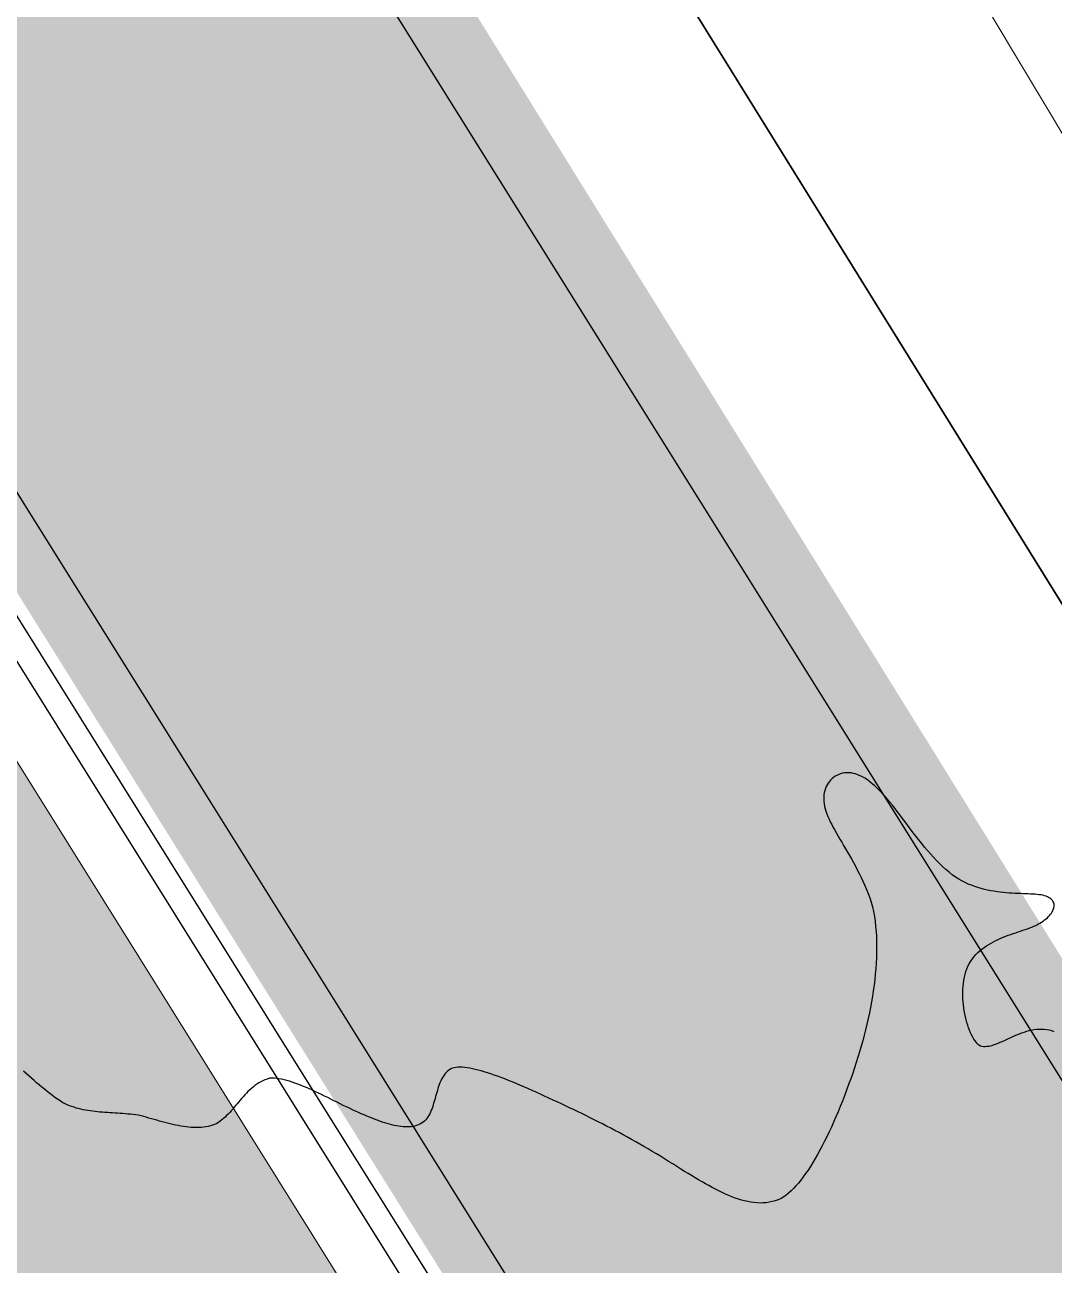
# Model space of a CAD drawing. Header units: metres. Extents: x 507649 to 508899, y 6966965 to 6967377.
# Drawn here: x 507897.789 to 507899.511, y 6967169.298 to 6967171.373 of the extents above; entities that cross this region are included whole.
import ezdxf

# ---------------------------------------------------------------- set-up
doc = ezdxf.new("R2010")
doc.units = ezdxf.units.M
doc.layers.add('_PROP-BDY', color=6, linetype='Continuous', plot=False)
doc.layers.add('C-PRKG', color=252, linetype='Continuous', lineweight=5)
doc.layers.add('D_UG_PIPES', color=252, linetype='EXIST_SWD', lineweight=0)
for name, color, linetype in [('C_TEXT_2.5', 7, 'Continuous'), ('EWS_BATTER TOP', 30, 'EARTHWORKS_Batter Ticks 1'), ('HATCH_LANDSCAPE', 1, 'Continuous'), ('HATCH_PAVEMENT_CARPARK', 254, 'Continuous'), ('KRB_LIP', 6, 'Continuous'), ('mga2020DR_UNLINED', 252, 'Continuous'), ('mga2020VEG_TREE', 252, 'Continuous'), ('PAV_CREST SAG', 2, 'Continuous'), ('TIN BORDER', 5, 'Continuous')]:
    doc.layers.add(name, color=color, linetype=linetype)
doc.styles.get("Standard").update_dxf_attribs({"font": 'ARIALN.TTF'})
doc.linetypes.add('EARTHWORKS_Batter Ticks 1', pattern='A,0.5,[9,ISOCP.shx,S=1,R=0,X=0,Y=0],3,[9,ISOCP.shx,S=0.5,R=0,X=0,Y=0],2.5', length=6)
doc.linetypes.add('EXIST_SWD', pattern='A,5,-2.5,5,-2,["SWD",Standard,S=2.5,R=0,X=0,Y=-1.25],-8,5,-2.5,5,-2.5', length=37.5)

# ---------------------------------------------------------------- blocks, each defined once
blk = doc.blocks.new('XD_HATCH')
at = {"layer": 'HATCH_LANDSCAPE', "ltscale": 0.5}
h = blk.add_hatch(dxfattribs=at)
h.set_pattern_fill('GRASS', color=256, scale=0.05)
h.set_pattern_definition([(212.013854887, (0, 0), (-0.28538859865, -1.2375190291), [0.238125, -1.557926224]), (167.013854887, (0, 0), (-0.28538859868, -1.23751902925), [0.238125, -1.031875]), (257.013854887, (0, 0), (1.23751902925, -0.28538859868), [0.238125, -1.031875])])
edge = h.paths.add_edge_path()
edge.add_line((507834.6194, 6967286.6003), (507833.7745, 6967278.3766))
edge.add_line((507833.7745, 6967278.3766), (507834.4563, 6967266.5732))
edge.add_arc((507833.4405, 6967266.3882), 1.0325, -56.8269, 10.3208, ccw=False)
edge.add_line((507834.0055, 6967265.524), (507833.7027, 6967265.3348))
edge.add_line((507833.7027, 6967265.3348), (507831.8595, 6967265.8814))
edge.add_arc((507790.5773, 6967261.1965), 41.5471, 6.4744, 11.72996)
edge.add_arc((507652.9266, 6967269.5696), 178.3302, 0.023588, 2.717699)
edge.add_arc((507863.8943, 6967277.5885), 32.8409, 156.38178, 179.23816, ccw=False)
edge.add_line((507833.8043, 6967290.7459), (507834.868, 6967290.3037))
edge.add_line((507834.868, 6967290.3037), (507834.6194, 6967286.6003))
edge = h.paths.add_edge_path()
edge.add_line((507840.3758, 6967264.2031), (507839.0111, 6967268.6216))
edge.add_line((507839.0111, 6967268.6216), (507838.9485, 6967268.9634))
edge.add_line((507838.9485, 6967268.9634), (507838.9635, 6967269.4631))
edge.add_line((507838.9635, 6967269.4631), (507838.7986, 6967271.4707))
edge.add_line((507838.7986, 6967271.4707), (507838.5426, 6967271.9806))
edge.add_line((507838.5426, 6967271.9806), (507838.3277, 6967272.489))
edge.add_line((507838.3277, 6967272.489), (507838.1812, 6967272.9949))
edge.add_line((507838.1812, 6967272.9949), (507838.0533, 6967273.5))
edge.add_line((507838.0533, 6967273.5), (507837.435, 6967274.5364))
edge.add_line((507837.435, 6967274.5364), (507837.4424, 6967274.8298))
edge.add_line((507837.4424, 6967274.8298), (507837.523, 6967275.3334))
edge.add_line((507837.523, 6967275.3334), (507837.4511, 6967275.831))
edge.add_line((507837.4511, 6967275.831), (507837.4008, 6967276.3294))
edge.add_line((507837.4008, 6967276.3294), (507837.3858, 6967276.8292))
edge.add_line((507837.3858, 6967276.8292), (507837.3708, 6967277.329))
edge.add_line((507837.3708, 6967277.329), (507837.3559, 6967277.8288))
edge.add_line((507837.3559, 6967277.8288), (507837.2868, 6967278.3259))
edge.add_line((507837.2868, 6967278.3259), (507837.6201, 6967280.3039))
edge.add_line((507837.6201, 6967280.3039), (507837.7291, 6967281.2981))
edge.add_line((507837.7291, 6967281.2981), (507837.7573, 6967281.7976))
edge.add_line((507837.7573, 6967281.7976), (507837.7637, 6967283.3032))
edge.add_line((507837.7637, 6967283.3032), (507837.8004, 6967283.8019))
edge.add_line((507837.8004, 6967283.8019), (507837.9, 6967284.2949))
edge.add_line((507837.9, 6967284.2949), (507838.1892, 6967285.2728))
edge.add_line((507838.1892, 6967285.2728), (507838.2709, 6967285.7675))
edge.add_line((507838.2709, 6967285.7675), (507838.3266, 6967286.2645))
edge.add_line((507838.3266, 6967286.2645), (507837.056, 6967286.299))
edge.add_line((507837.056, 6967286.299), (507837.0835, 6967286.024))
edge.add_line((507837.0835, 6967286.024), (507836.2865, 6967278.3018))
edge.add_line((507836.2865, 6967278.3018), (507836.7877, 6967269.7623))
edge.add_line((507836.7877, 6967269.7623), (507836.9971, 6967265.9725))
edge.add_arc((507835.4372, 6967265.8975), 1.5617, -51.2364, 2.7548, ccw=False)
edge.add_line((507836.415, 6967264.6797), (507834.7625, 6967263.6386))
edge.add_line((507834.7625, 6967263.6386), (507834.4122, 6967261.6514))
edge.add_line((507834.4122, 6967261.6514), (507838.3369, 6967255.3696))
edge.add_arc((507838.6337, 6967255.5551), 0.35, 211.9938, 302.0004)
edge.add_line((507838.8192, 6967255.2583), (507843.102, 6967257.934))
edge.add_line((507843.102, 6967257.934), (507849.8852, 6967247.0769))
edge.add_line((507849.8852, 6967247.0769), (507845.6775, 6967244.448))
edge.add_arc((507845.8629, 6967244.1511), 0.35, 121.996, 211.996)
edge.add_line((507845.5661, 6967243.9657), (507846.3609, 6967242.6936))
edge.add_arc((507846.6577, 6967242.879), 0.35, 211.996, 301.996)
edge.add_line((507846.8432, 6967242.5822), (507851.0509, 6967245.2111))
edge.add_line((507851.0509, 6967245.2111), (507857.8321, 6967234.3573))
edge.add_line((507857.8321, 6967234.3573), (507858.9988, 6967232.4898))
edge.add_line((507858.9988, 6967232.4898), (507868.4293, 6967217.3956))
edge.add_line((507868.4293, 6967217.3956), (507869.595, 6967215.5298))
edge.add_line((507869.595, 6967215.5298), (507879.0265, 6967200.4339))
edge.add_line((507879.0265, 6967200.4339), (507880.1922, 6967198.5681))
edge.add_line((507880.1922, 6967198.5681), (507889.6237, 6967183.4722))
edge.add_line((507889.6237, 6967183.4722), (507890.8655, 6967181.6516))
edge.add_line((507890.8655, 6967181.6516), (507890.7894, 6967181.6064))
edge.add_line((507890.7894, 6967181.6064), (507900.2209, 6967166.5105))
edge.add_line((507900.2209, 6967166.5105), (507895.9381, 6967163.8347))
edge.add_arc((507896.1235, 6967163.5378), 0.35, 121.994, 211.996)
edge.add_line((507895.8267, 6967163.3524), (507896.6215, 6967162.0802))
edge.add_arc((507896.9183, 6967162.2657), 0.35, 211.9984, 301.996)
edge.add_line((507897.1038, 6967161.9689), (507901.3866, 6967164.6447))
edge.add_line((507901.3866, 6967164.6447), (507910.8181, 6967149.5487))
edge.add_line((507910.8181, 6967149.5487), (507906.5469, 6967146.8811))
edge.add_arc((507906.7649, 6967146.6028), 0.3535, 128.0734, 218.4885)
edge.add_line((507906.4882, 6967146.3828), (507907.8077, 6967145.0972))
edge.add_line((507907.8077, 6967145.0972), (507909.4019, 6967144.1738))
edge.add_line((507909.4019, 6967144.1738), (507911.1824, 6967145.0318))
edge.add_line((507911.1824, 6967145.0318), (507911.5938, 6967146.4662))
edge.add_line((507911.5938, 6967146.4662), (507913.3116, 6967147.5395))
edge.add_line((507913.3116, 6967147.5395), (507911.7607, 6967150.3145))
edge.add_line((507911.7607, 6967150.3145), (507911.3517, 6967151.1377))
edge.add_line((507911.3517, 6967151.1377), (507910.3123, 6967152.8466))
edge.add_line((507910.3123, 6967152.8466), (507910.0252, 6967153.2568))
edge.add_line((507910.0252, 6967153.2568), (507908.2386, 6967155.6779))
edge.add_line((507908.2386, 6967155.6779), (507906.8185, 6967157.7385))
edge.add_line((507906.8185, 6967157.7385), (507905.1467, 6967160.2314))
edge.add_line((507905.1467, 6967160.2314), (507902.6614, 6967164.5743))
edge.add_line((507902.6614, 6967164.5743), (507901.6885, 6967166.3247))
edge.add_line((507901.6885, 6967166.3247), (507890.3492, 6967184.5912))
edge.add_line((507890.3492, 6967184.5912), (507887.9238, 6967188.3817))
edge.add_line((507887.9238, 6967188.3817), (507882.2644, 6967197.2262))
edge.add_line((507882.2644, 6967197.2262), (507881.0853, 6967198.9492))
edge.add_line((507881.0853, 6967198.9492), (507875.2149, 6967208.1494))
edge.add_line((507875.2149, 6967208.1494), (507870.7184, 6967215.3627))
edge.add_line((507870.7184, 6967215.3627), (507864.5811, 6967226.2674))
edge.add_line((507864.5811, 6967226.2674), (507858.7045, 6967235.0792))
edge.add_line((507858.7045, 6967235.0792), (507856.2419, 6967238.7442))
edge.add_line((507856.2419, 6967238.7442), (507855.1022, 6967240.3904))
edge.add_line((507855.1022, 6967240.3904), (507854.8173, 6967240.8019))
edge.add_line((507854.8173, 6967240.8019), (507854.0618, 6967242.0986))
edge.add_line((507854.0618, 6967242.0986), (507852.576, 6967244.7077))
edge.add_line((507852.576, 6967244.7077), (507851.066, 6967247.3016))
edge.add_line((507851.066, 6967247.3016), (507849.5393, 6967249.8852))
edge.add_line((507849.5393, 6967249.8852), (507848.9949, 6967250.7242))
edge.add_line((507848.9949, 6967250.7242), (507848.7226, 6967251.1437))
edge.add_line((507848.7226, 6967251.1437), (507848.4401, 6967251.5567))
edge.add_line((507848.4401, 6967251.5567), (507847.8618, 6967252.3745))
edge.add_line((507847.8618, 6967252.3745), (507847.3356, 6967253.2249))
edge.add_line((507847.3356, 6967253.2249), (507845.7975, 6967255.8013))
edge.add_line((507845.7975, 6967255.8013), (507844.2186, 6967258.446))
edge.add_line((507844.2186, 6967258.446), (507842.8502, 6967261.0217))
edge.add_line((507842.8502, 6967261.0217), (507842.6112, 6967261.4614))
edge.add_line((507842.6112, 6967261.4614), (507842.0412, 6967262.2858))
edge.add_line((507842.0412, 6967262.2858), (507840.3758, 6967264.2031))
at = {"layer": 'HATCH_PAVEMENT_CARPARK'}
h = blk.add_hatch(color=256, dxfattribs=at)
h.dxf.hatch_style = 1
edge = h.paths.add_edge_path()
edge.add_line((507875.9888, 6967195.7651), (507880.1445, 6967198.3614))
edge.add_line((507880.1445, 6967198.3614), (507889.417, 6967183.5199))
edge.add_line((507889.417, 6967183.5199), (507885.2614, 6967180.9236))
edge.add_arc((507885.5253, 6967180.4998), 0.4992, 121.9079, 212.0841)
edge.add_line((507885.1023, 6967180.2346), (507885.8971, 6967178.9625))
edge.add_arc((507886.3196, 6967179.221), 0.4954, 211.4571, 302.5349)
edge.add_line((507886.586, 6967178.8034), (507890.7427, 6967181.398))
edge.add_line((507890.7427, 6967181.398), (507900.0142, 6967166.5582))
edge.add_line((507900.0142, 6967166.5582), (507895.8586, 6967163.9619))
edge.add_arc((507896.1225, 6967163.5381), 0.4992, 121.9059, 212.0841)
edge.add_line((507895.6995, 6967163.2729), (507896.4943, 6967162.0008))
edge.add_arc((507896.9183, 6967162.2657), 0.5, 211.9984, 301.996)
edge.add_line((507897.1832, 6967161.8417), (507901.3389, 6967164.438))
edge.add_line((507901.3389, 6967164.438), (507910.6114, 6967149.5965))
edge.add_line((507910.6114, 6967149.5965), (507906.4613, 6967147.0044))
edge.add_arc((507906.7649, 6967146.6028), 0.5035, 127.0863, 218.5157)
edge.add_arc((507912.318, 6967151.0464), 7.6156, 218.65732, 253.74497)
edge.add_line((507910.1863, 6967143.7352), (507910.7688, 6967143.59))
edge.add_line((507910.7688, 6967143.59), (507911.5189, 6967143.4728))
edge.add_line((507911.5189, 6967143.4728), (507912.2837, 6967143.4309))
edge.add_line((507912.2837, 6967143.4309), (507913.7894, 6967143.3382))
edge.add_line((507913.7894, 6967143.3382), (507914.7067, 6967143.2816))
edge.add_line((507914.7067, 6967143.2816), (507913.8403, 6967137.3297))
edge.add_line((507913.8403, 6967137.3297), (507912.0774, 6967137.387))
edge.add_line((507912.0774, 6967137.387), (507909.0582, 6967137.6263))
edge.add_arc((507911.1175, 6967152.4843), 15, 222.13107, 262.10918, ccw=False)
edge.add_arc((507899.5853, 6967142.1233), 0.5056, 36.1917, 121.7915)
edge.add_line((507899.3189, 6967142.5531), (507895.8547, 6967140.3769))
edge.add_line((507895.8547, 6967140.3769), (507893.2252, 6967144.5857))
edge.add_line((507893.2252, 6967144.5857), (507886.5822, 6967155.2184))
edge.add_line((507886.5822, 6967155.2184), (507890.8139, 6967157.8599))
edge.add_arc((507890.4505, 6967158.234), 0.5215, 314.169, 391.1342)
edge.add_line((507890.8969, 6967158.5037), (507890.1021, 6967159.7758))
edge.add_arc((507889.6697, 6967159.5002), 0.5127, 32.5139, 110.6117)
edge.add_line((507889.4892, 6967159.9802), (507885.2575, 6967157.3386))
edge.add_line((507885.2575, 6967157.3386), (507875.985, 6967172.1801))
edge.add_line((507875.985, 6967172.1801), (507880.2167, 6967174.8216))
edge.add_arc((507879.8533, 6967175.1957), 0.5215, 314.1688, 391.1377)
edge.add_line((507880.2997, 6967175.4654), (507879.5049, 6967176.7376))
edge.add_arc((507879.0815, 6967176.4734), 0.499, 31.9564, 112.37)
edge.add_line((507878.8916, 6967176.9349), (507874.6603, 6967174.3003))
edge.add_line((507874.6603, 6967174.3003), (507865.3878, 6967189.1418))
edge.add_line((507865.3878, 6967189.1418), (507869.5434, 6967191.7381))
edge.add_arc((507869.2785, 6967192.1622), 0.5, 301.9931, 391.9994)
edge.add_line((507869.7025, 6967192.4271), (507868.9077, 6967193.6993))
edge.add_arc((507868.4837, 6967193.4343), 0.5, 31.9969, 121.9973)
edge.add_line((507868.2187, 6967193.8583), (507864.0642, 6967191.2604))
edge.add_line((507864.0642, 6967191.2604), (507854.7578, 6967206.1561))
edge.add_line((507854.7578, 6967206.1561), (507859.003, 6967208.7411))
edge.add_arc((507858.6819, 6967209.1238), 0.4995, 310.0061, 392.0445)
edge.add_line((507859.1053, 6967209.3888), (507858.3105, 6967210.661))
edge.add_arc((507857.8781, 6967210.3853), 0.5127, 32.5162, 110.6117)
edge.add_line((507857.6976, 6967210.8653), (507853.542, 6967208.2689))
edge.add_line((507853.542, 6967208.2689), (507844.2673, 6967223.0031))
edge.add_line((507844.2673, 6967223.0031), (507848.4217, 6967225.6013))
edge.add_arc((507848.1566, 6967226.0252), 0.5, 302.0224, 392.0224)
edge.add_line((507848.5805, 6967226.2903), (507847.6992, 6967227.6994))
edge.add_arc((507847.268, 6967227.4197), 0.5139, 32.9678, 130.3844)
edge.add_line((507846.935, 6967227.8112), (507842.912, 6967225.2832))
edge.add_line((507842.912, 6967225.2832), (507836.3216, 6967235.8317))
edge.add_line((507836.3216, 6967235.8317), (507840.4772, 6967238.428))
edge.add_arc((507840.2123, 6967238.8521), 0.5, 301.996, 392.0008)
edge.add_line((507840.6363, 6967239.117), (507840.6363, 6967239.117))
edge.add_arc((507840.2123, 6967238.8521), 0.5, -58.004, 31.9984, ccw=False)
edge.add_line((507840.4772, 6967238.428), (507836.3216, 6967235.8317))
edge.add_line((507836.3216, 6967235.8317), (507842.912, 6967225.2832))
edge.add_line((507842.912, 6967225.2832), (507846.935, 6967227.8112))
edge.add_arc((507847.268, 6967227.4197), 0.5139, 32.9678, 130.3844, ccw=False)
edge.add_line((507847.6992, 6967227.6994), (507848.5805, 6967226.2903))
edge.add_arc((507848.1566, 6967226.0252), 0.5, -57.9776, 32.0224, ccw=False)
edge.add_line((507848.4217, 6967225.6013), (507844.2673, 6967223.0031))
edge.add_line((507844.2673, 6967223.0031), (507853.542, 6967208.2689))
edge.add_line((507853.542, 6967208.2689), (507857.6976, 6967210.8653))
edge.add_arc((507857.8781, 6967210.3853), 0.5127, 32.5162, 110.6117, ccw=False)
edge.add_line((507858.3105, 6967210.661), (507859.1516, 6967209.4817))
edge.add_line((507859.1516, 6967209.4817), (507864.7027, 6967212.8859))
edge.add_arc((507865.1267, 6967213.1508), 0.5, 211.996, 301.996)
edge.add_line((507865.3916, 6967212.7268), (507869.5473, 6967215.3231))
edge.add_line((507869.5473, 6967215.3231), (507878.8198, 6967200.4816))
edge.add_line((507878.8198, 6967200.4816), (507874.6642, 6967197.8853))
edge.add_arc((507874.9291, 6967197.4612), 0.5, 121.996, 211.996)
edge.add_line((507874.5051, 6967197.1963), (507875.2999, 6967195.9242))
edge.add_arc((507875.7239, 6967196.1891), 0.5, 211.996, 301.996)
blk = doc.blocks.new('BAC V TREE')
for p, q in [((4.5567, -11.2087), (4.5392, -11.2206)), ((4.5751, -11.1983), (4.5567, -11.2087)), ((4.5946, -11.1894), (4.5751, -11.1983)), ((4.6148, -11.1822), (4.5946, -11.1894)), ((4.636, -11.1767), (4.6148, -11.1822)), ((4.6578, -11.173), (4.636, -11.1767)), ((4.6803, -11.1711), (4.6578, -11.173)), ((4.7034, -11.1712), (4.6803, -11.1711)), ((4.7271, -11.1731), (4.7034, -11.1712)), ((4.7513, -11.1772), (4.7271, -11.1731)), ((4.7758, -11.1833), (4.7513, -11.1772)), ((4.8008, -11.1917), (4.7758, -11.1833)), ((4.8259, -11.2022), (4.8008, -11.1917)), ((4.8514, -11.2151), (4.8259, -11.2022)), ((4.4507, -11.3401), (4.4437, -11.3616)), ((4.4593, -11.3196), (4.4507, -11.3401)), ((4.4693, -11.3002), (4.4593, -11.3196)), ((4.4807, -11.2818), (4.4693, -11.3002)), ((4.4935, -11.2646), (4.4807, -11.2818)), ((4.5075, -11.2486), (4.4935, -11.2646)), ((4.5228, -11.2339), (4.5075, -11.2486)), ((4.5392, -11.2206), (4.5228, -11.2339)), ((4.8769, -11.2304), (4.8514, -11.2151)), ((4.9025, -11.2481), (4.8769, -11.2304)), ((4.9282, -11.2683), (4.9025, -11.2481)), ((4.9547, -11.2884), (4.9282, -11.2683)), ((4.9812, -11.3107), (4.9547, -11.2884)), ((5.0078, -11.3351), (4.9812, -11.3107)), ((5.0344, -11.3614), (5.0078, -11.3351)), ((4.4325, -11.431), (4.4323, -11.4556)), ((4.4323, -11.4556), (4.4339, -11.4808)), ((4.4345, -11.4071), (4.4325, -11.431)), ((4.4382, -11.3839), (4.4345, -11.4071)), ((4.4437, -11.3616), (4.4382, -11.3839)), ((5.0612, -11.3894), (5.0344, -11.3614)), ((5.088, -11.4192), (5.0612, -11.3894)), ((5.115, -11.4504), (5.088, -11.4192)), ((5.1422, -11.4831), (5.115, -11.4504)), ((4.4339, -11.4808), (4.4375, -11.5065)), ((4.4375, -11.5065), (4.4422, -11.5324)), ((4.4422, -11.5324), (4.4487, -11.5587)), ((4.4487, -11.5587), (4.4568, -11.5855)), ((4.4568, -11.5855), (4.4664, -11.6129)), ((5.1695, -11.5169), (5.1422, -11.4831)), ((5.197, -11.5519), (5.1695, -11.5169)), ((5.2247, -11.5878), (5.197, -11.5519)), ((5.2526, -11.6246), (5.2247, -11.5878)), ((4.4664, -11.6129), (4.4775, -11.6408)), ((4.4775, -11.6408), (4.49, -11.6692)), ((4.49, -11.6692), (4.5036, -11.6982)), ((4.5036, -11.6982), (4.5185, -11.7279)), ((4.5185, -11.7279), (4.5344, -11.7581)), ((5.2808, -11.662), (5.2526, -11.6246)), ((5.3093, -11.7), (5.2808, -11.662)), ((5.338, -11.7384), (5.3093, -11.7)), ((5.3671, -11.7771), (5.338, -11.7384)), ((4.5344, -11.7581), (4.5512, -11.7889)), ((4.5512, -11.7889), (4.569, -11.8204)), ((4.569, -11.8204), (4.5875, -11.8525)), ((4.5875, -11.8525), (4.6067, -11.8854)), ((5.3965, -11.8159), (5.3671, -11.7771)), ((5.4262, -11.8547), (5.3965, -11.8159)), ((5.4562, -11.8933), (5.4262, -11.8547)), ((4.6067, -11.8854), (4.6264, -11.9189)), ((4.6264, -11.9189), (4.6467, -11.9531)), ((4.6467, -11.9531), (4.6673, -11.9881)), ((4.6673, -11.9881), (4.6882, -12.0238)), ((5.4867, -11.9317), (5.4562, -11.8933)), ((5.5175, -11.9696), (5.4867, -11.9317)), ((5.5488, -12.007), (5.5175, -11.9696)), ((5.5805, -12.0438), (5.5488, -12.007)), ((4.6882, -12.0238), (4.7094, -12.0603)), ((4.7094, -12.0603), (4.7306, -12.0976)), ((4.7306, -12.0976), (4.7518, -12.1357)), ((4.7518, -12.1357), (4.773, -12.1746)), ((5.6127, -12.0796), (5.5805, -12.0438)), ((5.6453, -12.1145), (5.6127, -12.0796)), ((5.6785, -12.1483), (5.6453, -12.1145)), ((4.773, -12.1746), (4.794, -12.2143)), ((4.794, -12.2143), (4.8146, -12.2549)), ((4.8146, -12.2549), (4.8349, -12.2963)), ((5.7121, -12.1809), (5.6785, -12.1483)), ((5.7463, -12.212), (5.7121, -12.1809)), ((5.781, -12.2417), (5.7463, -12.212)), ((5.8163, -12.2697), (5.781, -12.2417)), ((5.8522, -12.2958), (5.8163, -12.2697)), ((4.8349, -12.2963), (4.8548, -12.3387)), ((4.8548, -12.3387), (4.874, -12.382)), ((4.874, -12.382), (4.8926, -12.4262)), ((5.8858, -12.3163), (5.8522, -12.2958)), ((5.9198, -12.335), (5.8858, -12.3163)), ((5.954, -12.3522), (5.9198, -12.335)), ((5.9883, -12.3677), (5.954, -12.3522)), ((6.0229, -12.3818), (5.9883, -12.3677)), ((6.0575, -12.3946), (6.0229, -12.3818)), ((6.0921, -12.406), (6.0575, -12.3946)), ((6.1267, -12.4161), (6.0921, -12.406)), ((4.8926, -12.4262), (4.9105, -12.4713)), ((4.9105, -12.4713), (4.9274, -12.5174)), ((4.9274, -12.5174), (4.9435, -12.5645)), ((6.1612, -12.4251), (6.1267, -12.4161)), ((6.1956, -12.4331), (6.1612, -12.4251)), ((6.2298, -12.44), (6.1956, -12.4331)), ((6.2638, -12.446), (6.2298, -12.44)), ((6.2975, -12.4512), (6.2638, -12.446)), ((6.3308, -12.4556), (6.2975, -12.4512)), ((6.3637, -12.4593), (6.3308, -12.4556)), ((6.3962, -12.4624), (6.3637, -12.4593)), ((6.4281, -12.4649), (6.3962, -12.4624)), ((6.4595, -12.4671), (6.4281, -12.4649)), ((6.4902, -12.4688), (6.4595, -12.4671)), ((6.5203, -12.4703), (6.4902, -12.4688)), ((6.5496, -12.4715), (6.5203, -12.4703)), ((6.5782, -12.4726), (6.5496, -12.4715)), ((6.6059, -12.4736), (6.5782, -12.4726)), ((6.6327, -12.4746), (6.6059, -12.4736)), ((6.6585, -12.4758), (6.6327, -12.4746)), ((6.6834, -12.4771), (6.6585, -12.4758)), ((6.7072, -12.4787), (6.6834, -12.4771)), ((6.7298, -12.4806), (6.7072, -12.4787)), ((6.7513, -12.4829), (6.7298, -12.4806)), ((6.7716, -12.4856), (6.7513, -12.4829)), ((6.7906, -12.489), (6.7716, -12.4856)), ((6.8082, -12.4935), (6.7906, -12.489)), ((6.8245, -12.4987), (6.8082, -12.4935)), ((6.8393, -12.5047), (6.8245, -12.4987)), ((6.8528, -12.5114), (6.8393, -12.5047)), ((6.8648, -12.5187), (6.8528, -12.5114)), ((6.8754, -12.5266), (6.8648, -12.5187)), ((6.8847, -12.535), (6.8754, -12.5266)), ((6.8926, -12.544), (6.8847, -12.535)), ((6.8991, -12.5535), (6.8926, -12.544)), ((4.9435, -12.5645), (4.9584, -12.6126)), ((4.9584, -12.6126), (4.9689, -12.6639)), ((4.9689, -12.6639), (4.9779, -12.7162)), ((6.8833, -12.68), (6.8912, -12.6675)), ((6.8912, -12.6675), (6.8978, -12.6551)), ((6.8978, -12.6551), (6.9032, -12.6428)), ((6.9042, -12.5635), (6.8991, -12.5535)), ((6.9032, -12.6428), (6.9072, -12.6307)), ((6.908, -12.5738), (6.9042, -12.5635)), ((6.9072, -12.6307), (6.91, -12.6188)), ((6.9105, -12.5846), (6.908, -12.5738)), ((6.91, -12.6188), (6.9115, -12.6071)), ((6.9117, -12.5957), (6.9105, -12.5846)), ((6.9115, -12.6071), (6.9117, -12.5957)), ((4.9779, -12.7162), (4.9854, -12.7693)), ((4.9854, -12.7693), (4.9915, -12.8233)), ((6.6945, -12.8219), (6.7158, -12.8125)), ((6.7158, -12.8125), (6.737, -12.8015)), ((6.737, -12.8015), (6.757, -12.7902)), ((6.757, -12.7902), (6.7758, -12.7786)), ((6.7758, -12.7786), (6.7935, -12.7667)), ((6.7935, -12.7667), (6.81, -12.7546)), ((6.81, -12.7546), (6.8252, -12.7424)), ((6.8252, -12.7424), (6.8393, -12.73)), ((6.8393, -12.73), (6.8522, -12.7176)), ((6.8522, -12.7176), (6.8638, -12.705)), ((6.8638, -12.705), (6.8742, -12.6925)), ((6.8742, -12.6925), (6.8833, -12.68)), ((4.9915, -12.8233), (4.9962, -12.878)), ((4.9962, -12.878), (4.9995, -12.9334)), ((4.9995, -12.9334), (5.0015, -12.9894)), ((6.3377, -12.9517), (6.3646, -12.9406)), ((6.3646, -12.9406), (6.3915, -12.93)), ((6.3915, -12.93), (6.4184, -12.9199)), ((6.4184, -12.9199), (6.4453, -12.9102)), ((6.4453, -12.9102), (6.472, -12.9009)), ((6.472, -12.9009), (6.4986, -12.8918)), ((6.4986, -12.8918), (6.5249, -12.883)), ((6.5249, -12.883), (6.5508, -12.8743)), ((6.5508, -12.8743), (6.5762, -12.8657)), ((6.5762, -12.8657), (6.6012, -12.8571)), ((6.6012, -12.8571), (6.6256, -12.8485)), ((6.6256, -12.8485), (6.6493, -12.8398)), ((6.6493, -12.8398), (6.6723, -12.831)), ((6.6723, -12.831), (6.6945, -12.8219)), ((5.0015, -12.9894), (5.0023, -13.0461)), ((5.0023, -13.0461), (5.0018, -13.1033)), ((6.113, -13.0859), (6.1356, -13.0672)), ((6.1356, -13.0672), (6.1589, -13.0496)), ((6.1589, -13.0496), (6.183, -13.033)), ((6.183, -13.033), (6.2077, -13.0174)), ((6.2077, -13.0174), (6.2329, -13.0026)), ((6.2329, -13.0026), (6.2586, -12.9888)), ((6.2586, -12.9888), (6.2847, -12.9757)), ((6.2847, -12.9757), (6.3111, -12.9634)), ((6.3111, -12.9634), (6.3377, -12.9517)), ((5, -13.161), (4.9971, -13.2192)), ((5.0018, -13.1033), (5, -13.161)), ((5.9979, -13.225), (6.0143, -13.1983)), ((6.0143, -13.1983), (6.0319, -13.1731)), ((6.0319, -13.1731), (6.0506, -13.1494)), ((6.0506, -13.1494), (6.0704, -13.1269)), ((6.0704, -13.1269), (6.0913, -13.1058)), ((6.0913, -13.1058), (6.113, -13.0859)), ((4.9879, -13.3368), (4.9817, -13.3961)), ((4.9931, -13.2778), (4.9879, -13.3368)), ((4.9971, -13.2192), (4.9931, -13.2778)), ((5.9465, -13.3716), (5.9536, -13.3407)), ((5.9536, -13.3407), (5.962, -13.3106)), ((5.962, -13.3106), (5.9717, -13.2814)), ((5.9717, -13.2814), (5.9828, -13.2532)), ((5.9828, -13.2532), (5.9979, -13.225)), ((4.9744, -13.4557), (4.9661, -13.5154)), ((4.9817, -13.3961), (4.9744, -13.4557)), ((5.9305, -13.5012), (5.9328, -13.4682)), ((5.9328, -13.4682), (5.9361, -13.4355)), ((5.9361, -13.4355), (5.9407, -13.4033)), ((5.9407, -13.4033), (5.9465, -13.3716)), ((4.9569, -13.5753), (4.9467, -13.6354)), ((4.9661, -13.5154), (4.9569, -13.5753)), ((5.9294, -13.5346), (5.9305, -13.5012)), ((5.9294, -13.568), (5.9294, -13.5346)), ((5.9305, -13.6016), (5.9294, -13.568)), ((5.9326, -13.635), (5.9305, -13.6016)), ((4.9356, -13.6955), (4.9237, -13.7556)), ((4.9467, -13.6354), (4.9356, -13.6955)), ((5.9356, -13.6683), (5.9326, -13.635)), ((5.9396, -13.7013), (5.9356, -13.6683)), ((5.9445, -13.7339), (5.9396, -13.7013)), ((5.9503, -13.766), (5.9445, -13.7339)), ((4.8973, -13.8758), (4.883, -13.9357)), ((4.9109, -13.8157), (4.8973, -13.8758)), ((4.9237, -13.7556), (4.9109, -13.8157)), ((5.9569, -13.7975), (5.9503, -13.766)), ((5.9643, -13.8283), (5.9569, -13.7975)), ((5.9725, -13.8583), (5.9643, -13.8283)), ((5.9815, -13.8873), (5.9725, -13.8583)), ((4.8679, -13.9954), (4.8521, -14.0549)), ((4.883, -13.9357), (4.8679, -13.9954)), ((5.9911, -13.9153), (5.9815, -13.8873)), ((6.0014, -13.9421), (5.9911, -13.9153)), ((6.0123, -13.9676), (6.0014, -13.9421)), ((6.0238, -13.9918), (6.0123, -13.9676)), ((6.0359, -14.0145), (6.0238, -13.9918)), ((6.4642, -14.0123), (6.4407, -14.0229)), ((6.4882, -14.0018), (6.4642, -14.0123)), ((6.5124, -13.9916), (6.4882, -14.0018)), ((6.5371, -13.9818), (6.5124, -13.9916)), ((6.5622, -13.9725), (6.5371, -13.9818)), ((6.5876, -13.9639), (6.5622, -13.9725)), ((6.6134, -13.956), (6.5876, -13.9639)), ((6.6396, -13.949), (6.6134, -13.956)), ((6.6662, -13.9431), (6.6396, -13.949)), ((6.6931, -13.9383), (6.6662, -13.9431)), ((6.7204, -13.9348), (6.6931, -13.9383)), ((6.7481, -13.9326), (6.7204, -13.9348)), ((6.7761, -13.932), (6.7481, -13.9326)), ((6.8045, -13.933), (6.7761, -13.932)), ((6.8333, -13.9358), (6.8045, -13.933)), ((6.86, -13.9414), (6.8333, -13.9358)), ((6.8869, -13.9485), (6.86, -13.9414)), ((6.9138, -13.9569), (6.8869, -13.9485)), ((4.8357, -14.1141), (4.8187, -14.173)), ((4.8521, -14.0549), (4.8357, -14.1141)), ((6.0485, -14.0357), (6.0359, -14.0145)), ((6.0615, -14.0551), (6.0485, -14.0357)), ((6.075, -14.0727), (6.0615, -14.0551)), ((6.089, -14.0884), (6.075, -14.0727)), ((6.1033, -14.1021), (6.089, -14.0884)), ((6.1179, -14.1136), (6.1033, -14.1021)), ((6.1351, -14.1173), (6.1179, -14.1136)), ((6.1526, -14.1191), (6.1351, -14.1173)), ((6.1706, -14.1193), (6.1526, -14.1191)), ((6.189, -14.1179), (6.1706, -14.1193)), ((6.2078, -14.115), (6.189, -14.1179)), ((6.227, -14.1108), (6.2078, -14.115)), ((6.2466, -14.1054), (6.227, -14.1108)), ((6.2665, -14.0989), (6.2466, -14.1054)), ((6.2869, -14.0914), (6.2665, -14.0989)), ((6.3077, -14.0831), (6.2869, -14.0914)), ((6.3289, -14.0742), (6.3077, -14.0831)), ((6.3505, -14.0646), (6.3289, -14.0742)), ((6.3725, -14.0546), (6.3505, -14.0646)), ((6.3948, -14.0442), (6.3725, -14.0546)), ((6.4176, -14.0336), (6.3948, -14.0442)), ((6.4407, -14.0229), (6.4176, -14.0336)), ((4.801, -14.2315), (4.7828, -14.2896)), ((4.8187, -14.173), (4.801, -14.2315)), ((-4.1488, -14.4068), (-4.1773, -14.3817)), ((-4.1204, -14.4318), (-4.1488, -14.4068)), ((0.3631, -14.4033), (0.3512, -14.418)), ((0.376, -14.3898), (0.3631, -14.4033)), ((0.3899, -14.3775), (0.376, -14.3898)), ((0.405, -14.3665), (0.3899, -14.3775)), ((0.4212, -14.3571), (0.405, -14.3665)), ((0.4387, -14.3491), (0.4212, -14.3571)), ((0.4574, -14.3446), (0.4387, -14.3491)), ((0.4774, -14.3415), (0.4574, -14.3446)), ((0.4988, -14.3397), (0.4774, -14.3415)), ((0.5216, -14.3393), (0.4988, -14.3397)), ((0.5456, -14.3401), (0.5216, -14.3393)), ((0.5709, -14.3421), (0.5456, -14.3401)), ((0.5974, -14.3454), (0.5709, -14.3421)), ((0.6251, -14.3498), (0.5974, -14.3454)), ((0.654, -14.3553), (0.6251, -14.3498)), ((0.684, -14.362), (0.654, -14.3553)), ((0.7152, -14.3697), (0.684, -14.362)), ((0.7474, -14.3784), (0.7152, -14.3697)), ((0.7806, -14.3881), (0.7474, -14.3784)), ((0.8149, -14.3988), (0.7806, -14.3881)), ((0.8502, -14.4104), (0.8149, -14.3988)), ((0.8864, -14.4229), (0.8502, -14.4104)), ((4.745, -14.4043), (4.7231, -14.4655)), ((4.7641, -14.3472), (4.745, -14.4043)), ((4.7828, -14.2896), (4.7641, -14.3472)), ((-4.0922, -14.4566), (-4.1204, -14.4318)), ((-4.0639, -14.4813), (-4.0922, -14.4566)), ((-4.0358, -14.5056), (-4.0639, -14.4813)), ((-4.0077, -14.5297), (-4.0358, -14.5056)), ((-3.9796, -14.5533), (-4.0077, -14.5297)), ((-1.6873, -14.5366), (-1.7068, -14.5518)), ((-1.6671, -14.5222), (-1.6873, -14.5366)), ((-1.6463, -14.5087), (-1.6671, -14.5222)), ((-1.6248, -14.4963), (-1.6463, -14.5087)), ((-1.6025, -14.4849), (-1.6248, -14.4963)), ((-1.5794, -14.4748), (-1.6025, -14.4849)), ((-1.5554, -14.4659), (-1.5794, -14.4748)), ((-1.5306, -14.4583), (-1.5554, -14.4659)), ((-1.5062, -14.4574), (-1.5306, -14.4583)), ((-1.4811, -14.458), (-1.5062, -14.4574)), ((-1.4552, -14.4601), (-1.4811, -14.458)), ((-1.4287, -14.4635), (-1.4552, -14.4601)), ((-1.4015, -14.4683), (-1.4287, -14.4635)), ((-1.3737, -14.4743), (-1.4015, -14.4683)), ((-1.3453, -14.4814), (-1.3737, -14.4743)), ((-1.3163, -14.4897), (-1.3453, -14.4814)), ((-1.2868, -14.499), (-1.3163, -14.4897)), ((-1.2568, -14.5093), (-1.2868, -14.499)), ((-1.2264, -14.5204), (-1.2568, -14.5093)), ((-1.1955, -14.5324), (-1.2264, -14.5204)), ((-1.1642, -14.5452), (-1.1955, -14.5324)), ((-1.1326, -14.5586), (-1.1642, -14.5452)), ((0.2889, -14.5464), (0.2821, -14.5672)), ((0.2961, -14.5259), (0.2889, -14.5464)), ((0.3037, -14.5061), (0.2961, -14.5259)), ((0.3119, -14.4868), (0.3037, -14.5061)), ((0.3206, -14.4683), (0.3119, -14.4868)), ((0.3301, -14.4506), (0.3206, -14.4683)), ((0.3402, -14.4338), (0.3301, -14.4506)), ((0.3512, -14.418), (0.3402, -14.4338)), ((0.9235, -14.4362), (0.8864, -14.4229)), ((0.9615, -14.4504), (0.9235, -14.4362)), ((1.0004, -14.4653), (0.9615, -14.4504)), ((1.0401, -14.481), (1.0004, -14.4653)), ((1.0806, -14.4973), (1.0401, -14.481)), ((1.1219, -14.5144), (1.0806, -14.4973)), ((1.1639, -14.5321), (1.1219, -14.5144)), ((1.2066, -14.5504), (1.1639, -14.5321)), ((4.701, -14.5262), (4.6786, -14.5862)), ((4.7231, -14.4655), (4.701, -14.5262)), ((-3.9515, -14.5765), (-3.9796, -14.5533)), ((-3.9234, -14.5991), (-3.9515, -14.5765)), ((-3.8952, -14.6212), (-3.9234, -14.5991)), ((-3.867, -14.6426), (-3.8952, -14.6212)), ((-3.8387, -14.6633), (-3.867, -14.6426)), ((-3.8104, -14.6832), (-3.8387, -14.6633)), ((-1.8303, -14.6752), (-1.8466, -14.6942)), ((-1.8137, -14.6564), (-1.8303, -14.6752)), ((-1.7968, -14.6378), (-1.8137, -14.6564)), ((-1.7797, -14.6196), (-1.7968, -14.6378)), ((-1.7621, -14.6018), (-1.7797, -14.6196)), ((-1.7442, -14.5845), (-1.7621, -14.6018)), ((-1.7257, -14.5678), (-1.7442, -14.5845)), ((-1.7068, -14.5518), (-1.7257, -14.5678)), ((-1.1006, -14.5727), (-1.1326, -14.5586)), ((-1.0684, -14.5873), (-1.1006, -14.5727)), ((-1.0358, -14.6025), (-1.0684, -14.5873)), ((-1.0031, -14.618), (-1.0358, -14.6025)), ((-0.9702, -14.6339), (-1.0031, -14.618)), ((-0.9371, -14.65), (-0.9702, -14.6339)), ((-0.9038, -14.6664), (-0.9371, -14.65)), ((-0.8705, -14.6829), (-0.9038, -14.6664)), ((0.251, -14.6754), (0.2449, -14.6971)), ((0.2571, -14.6535), (0.251, -14.6754)), ((0.2631, -14.6317), (0.2571, -14.6535)), ((0.2693, -14.61), (0.2631, -14.6317)), ((0.2755, -14.5885), (0.2693, -14.61)), ((0.2821, -14.5672), (0.2755, -14.5885)), ((1.25, -14.5692), (1.2066, -14.5504)), ((1.2941, -14.5886), (1.25, -14.5692)), ((1.3387, -14.6085), (1.2941, -14.5886)), ((1.384, -14.6289), (1.3387, -14.6085)), ((1.4298, -14.6497), (1.384, -14.6289)), ((1.4761, -14.6709), (1.4298, -14.6497)), ((1.5229, -14.6924), (1.4761, -14.6709)), ((4.6559, -14.6454), (4.633, -14.7039)), ((4.6786, -14.5862), (4.6559, -14.6454)), ((-3.7819, -14.7023), (-3.8104, -14.6832)), ((-3.7534, -14.7205), (-3.7819, -14.7023)), ((-3.7299, -14.7322), (-3.7534, -14.7205)), ((-3.7062, -14.743), (-3.7299, -14.7322)), ((-3.6824, -14.7529), (-3.7062, -14.743)), ((-3.6583, -14.762), (-3.6824, -14.7529)), ((-3.634, -14.7702), (-3.6583, -14.762)), ((-3.6096, -14.7777), (-3.634, -14.7702)), ((-3.5849, -14.7845), (-3.6096, -14.7777)), ((-3.5601, -14.7906), (-3.5849, -14.7845)), ((-3.535, -14.7961), (-3.5601, -14.7906)), ((-3.5098, -14.8011), (-3.535, -14.7961)), ((-3.4844, -14.8055), (-3.5098, -14.8011)), ((-3.4588, -14.8094), (-3.4844, -14.8055)), ((-3.433, -14.8129), (-3.4588, -14.8094)), ((-3.407, -14.8161), (-3.433, -14.8129)), ((-1.9429, -14.8074), (-1.9591, -14.8253)), ((-1.9268, -14.7891), (-1.9429, -14.8074)), ((-1.9108, -14.7704), (-1.9268, -14.7891)), ((-1.8949, -14.7515), (-1.9108, -14.7704)), ((-1.8789, -14.7325), (-1.8949, -14.7515)), ((-1.8628, -14.7133), (-1.8789, -14.7325)), ((-1.8466, -14.6942), (-1.8628, -14.7133)), ((-0.8371, -14.6995), (-0.8705, -14.6829)), ((-0.8037, -14.7161), (-0.8371, -14.6995)), ((-0.7703, -14.7327), (-0.8037, -14.7161)), ((-0.737, -14.7491), (-0.7703, -14.7327)), ((-0.7037, -14.7653), (-0.737, -14.7491)), ((-0.6705, -14.7812), (-0.7037, -14.7653)), ((-0.6375, -14.7968), (-0.6705, -14.7812)), ((-0.6046, -14.812), (-0.6375, -14.7968)), ((-0.572, -14.8267), (-0.6046, -14.812)), ((0.2107, -14.8016), (0.2027, -14.821)), ((0.2183, -14.7815), (0.2107, -14.8016)), ((0.2254, -14.761), (0.2183, -14.7815)), ((0.2322, -14.74), (0.2254, -14.761)), ((0.2387, -14.7187), (0.2322, -14.74)), ((0.2449, -14.6971), (0.2387, -14.7187)), ((1.5662, -14.7126), (1.5229, -14.6924)), ((1.6096, -14.733), (1.5662, -14.7126)), ((1.6533, -14.7536), (1.6096, -14.733)), ((1.6971, -14.7744), (1.6533, -14.7536)), ((1.741, -14.7954), (1.6971, -14.7744)), ((1.7851, -14.8167), (1.741, -14.7954)), ((4.6098, -14.7616), (4.5864, -14.8183)), ((4.633, -14.7039), (4.6098, -14.7616)), ((-3.3808, -14.8189), (-3.407, -14.8161)), ((-3.3545, -14.8214), (-3.3808, -14.8189)), ((-3.3279, -14.8236), (-3.3545, -14.8214)), ((-3.3012, -14.8257), (-3.3279, -14.8236)), ((-3.2744, -14.8276), (-3.3012, -14.8257)), ((-3.2473, -14.8294), (-3.2744, -14.8276)), ((-3.2201, -14.8312), (-3.2473, -14.8294)), ((-3.1927, -14.8329), (-3.2201, -14.8312)), ((-3.1651, -14.8347), (-3.1927, -14.8329)), ((-3.1373, -14.8365), (-3.1651, -14.8347)), ((-3.1094, -14.8385), (-3.1373, -14.8365)), ((-3.0814, -14.8407), (-3.1094, -14.8385)), ((-3.0531, -14.843), (-3.0814, -14.8407)), ((-3.0247, -14.8457), (-3.0531, -14.843)), ((-2.9962, -14.8486), (-3.0247, -14.8457)), ((-2.9674, -14.852), (-2.9962, -14.8486)), ((-2.9386, -14.8557), (-2.9674, -14.852)), ((-2.9115, -14.8629), (-2.9386, -14.8557)), ((-2.8841, -14.8703), (-2.9115, -14.8629)), ((-2.8565, -14.878), (-2.8841, -14.8703)), ((-2.8285, -14.8859), (-2.8565, -14.878)), ((-2.8003, -14.8938), (-2.8285, -14.8859)), ((-2.7719, -14.9019), (-2.8003, -14.8938)), ((-2.7433, -14.9099), (-2.7719, -14.9019)), ((-2.7146, -14.9179), (-2.7433, -14.9099)), ((-2.6858, -14.9257), (-2.7146, -14.9179)), ((-2.657, -14.9333), (-2.6858, -14.9257)), ((-2.6281, -14.9407), (-2.657, -14.9333)), ((-2.5992, -14.9478), (-2.6281, -14.9407)), ((-2.5704, -14.9545), (-2.5992, -14.9478)), ((-2.099, -14.9442), (-2.121, -14.9543)), ((-2.08, -14.9325), (-2.099, -14.9442)), ((-2.0616, -14.9197), (-2.08, -14.9325)), ((-2.0436, -14.906), (-2.0616, -14.9197)), ((-2.0261, -14.8913), (-2.0436, -14.906)), ((-2.0089, -14.8759), (-2.0261, -14.8913)), ((-1.992, -14.8596), (-2.0089, -14.8759)), ((-1.9754, -14.8428), (-1.992, -14.8596)), ((-1.9591, -14.8253), (-1.9754, -14.8428)), ((-0.5425, -14.8396), (-0.572, -14.8267)), ((-0.5133, -14.8522), (-0.5425, -14.8396)), ((-0.4844, -14.8644), (-0.5133, -14.8522)), ((-0.4557, -14.8763), (-0.4844, -14.8644)), ((-0.4274, -14.8878), (-0.4557, -14.8763)), ((-0.3993, -14.8988), (-0.4274, -14.8878)), ((-0.3716, -14.9093), (-0.3993, -14.8988)), ((-0.3442, -14.9193), (-0.3716, -14.9093)), ((-0.3171, -14.9287), (-0.3442, -14.9193)), ((-0.2905, -14.9375), (-0.3171, -14.9287)), ((-0.2642, -14.9456), (-0.2905, -14.9375)), ((-0.2384, -14.953), (-0.2642, -14.9456)), ((0.1054, -14.9425), (0.0884, -14.9519)), ((0.1216, -14.9317), (0.1054, -14.9425)), ((0.1372, -14.9194), (0.1216, -14.9317)), ((0.1519, -14.9056), (0.1372, -14.9194)), ((0.1637, -14.8906), (0.1519, -14.9056)), ((0.1746, -14.8746), (0.1637, -14.8906)), ((0.1847, -14.8575), (0.1746, -14.8746)), ((0.194, -14.8396), (0.1847, -14.8575)), ((0.2027, -14.821), (0.194, -14.8396)), ((1.8293, -14.8382), (1.7851, -14.8167)), ((1.8736, -14.86), (1.8293, -14.8382)), ((1.918, -14.882), (1.8736, -14.86)), ((1.9625, -14.9042), (1.918, -14.882)), ((2.0071, -14.9267), (1.9625, -14.9042)), ((2.0517, -14.9495), (2.0071, -14.9267)), ((4.5389, -14.9288), (4.5148, -14.9825)), ((4.5627, -14.8741), (4.5389, -14.9288)), ((4.5864, -14.8183), (4.5627, -14.8741)), ((-2.5416, -14.9608), (-2.5704, -14.9545)), ((-2.513, -14.9666), (-2.5416, -14.9608)), ((-2.4845, -14.9719), (-2.513, -14.9666)), ((-2.4562, -14.9765), (-2.4845, -14.9719)), ((-2.4281, -14.9805), (-2.4562, -14.9765)), ((-2.4003, -14.9838), (-2.4281, -14.9805)), ((-2.3727, -14.9862), (-2.4003, -14.9838)), ((-2.3455, -14.9879), (-2.3727, -14.9862)), ((-2.3187, -14.9886), (-2.3455, -14.9879)), ((-2.2922, -14.9883), (-2.3187, -14.9886)), ((-2.2662, -14.987), (-2.2922, -14.9883)), ((-2.2406, -14.9846), (-2.2662, -14.987)), ((-2.2156, -14.9811), (-2.2406, -14.9846)), ((-2.191, -14.9764), (-2.2156, -14.9811)), ((-2.1671, -14.9704), (-2.191, -14.9764)), ((-2.1437, -14.9631), (-2.1671, -14.9704)), ((-2.121, -14.9543), (-2.1437, -14.9631)), ((-0.2129, -14.9597), (-0.2384, -14.953)), ((-0.188, -14.9656), (-0.2129, -14.9597)), ((-0.1635, -14.9706), (-0.188, -14.9656)), ((-0.1394, -14.9748), (-0.1635, -14.9706)), ((-0.1159, -14.9781), (-0.1394, -14.9748)), ((-0.0929, -14.9804), (-0.1159, -14.9781)), ((-0.0704, -14.9818), (-0.0929, -14.9804)), ((-0.0484, -14.9821), (-0.0704, -14.9818)), ((-0.027, -14.9813), (-0.0484, -14.9821)), ((-0.0062, -14.9795), (-0.027, -14.9813)), ((0.014, -14.9764), (-0.0062, -14.9795)), ((0.0335, -14.9722), (0.014, -14.9764)), ((0.0525, -14.9667), (0.0335, -14.9722)), ((0.0708, -14.96), (0.0525, -14.9667)), ((0.0884, -14.9519), (0.0708, -14.96)), ((2.0964, -14.9725), (2.0517, -14.9495)), ((2.1411, -14.9958), (2.0964, -14.9725)), ((2.1859, -15.0193), (2.1411, -14.9958)), ((2.2306, -15.0432), (2.1859, -15.0193)), ((2.2754, -15.0673), (2.2306, -15.0432)), ((2.3201, -15.0917), (2.2754, -15.0673)), ((4.4905, -15.035), (4.466, -15.0864)), ((4.5148, -14.9825), (4.4905, -15.035)), ((2.3648, -15.1164), (2.3201, -15.0917)), ((2.4095, -15.1413), (2.3648, -15.1164)), ((2.4541, -15.1666), (2.4095, -15.1413)), ((2.4987, -15.1922), (2.4541, -15.1666)), ((2.5432, -15.218), (2.4987, -15.1922)), ((4.4164, -15.1851), (4.3914, -15.2325)), ((4.4413, -15.1364), (4.4164, -15.1851)), ((4.466, -15.0864), (4.4413, -15.1364)), ((2.5876, -15.2442), (2.5432, -15.218)), ((2.6319, -15.2707), (2.5876, -15.2442)), ((2.6761, -15.2975), (2.6319, -15.2707)), ((2.7202, -15.3246), (2.6761, -15.2975)), ((2.7642, -15.3521), (2.7202, -15.3246)), ((4.3409, -15.3228), (4.3154, -15.3656)), ((4.3662, -15.2784), (4.3409, -15.3228)), ((4.3914, -15.2325), (4.3662, -15.2784)), ((2.808, -15.3799), (2.7642, -15.3521)), ((2.8516, -15.408), (2.808, -15.3799)), ((2.8951, -15.4365), (2.8516, -15.408)), ((2.9342, -15.4595), (2.8951, -15.4365)), ((2.9729, -15.4824), (2.9342, -15.4595)), ((3.0112, -15.5051), (2.9729, -15.4824)), ((4.264, -15.4462), (4.2382, -15.484)), ((4.2898, -15.4068), (4.264, -15.4462)), ((4.3154, -15.3656), (4.2898, -15.4068)), ((3.0491, -15.5275), (3.0112, -15.5051)), ((3.0867, -15.5496), (3.0491, -15.5275)), ((3.1239, -15.5712), (3.0867, -15.5496)), ((3.1608, -15.5922), (3.1239, -15.5712)), ((3.1974, -15.6127), (3.1608, -15.5922)), ((3.2337, -15.6326), (3.1974, -15.6127)), ((4.1601, -15.5861), (4.1339, -15.6162)), ((4.1862, -15.554), (4.1601, -15.5861)), ((4.2123, -15.5199), (4.1862, -15.554)), ((4.2382, -15.484), (4.2123, -15.5199)), ((3.2697, -15.6516), (3.2337, -15.6326)), ((3.3054, -15.6699), (3.2697, -15.6516)), ((3.3408, -15.6873), (3.3054, -15.6699)), ((3.3759, -15.7037), (3.3408, -15.6873)), ((3.4108, -15.7191), (3.3759, -15.7037)), ((3.4454, -15.7334), (3.4108, -15.7191)), ((3.4798, -15.7465), (3.4454, -15.7334)), ((3.514, -15.7584), (3.4798, -15.7465)), ((4.0021, -15.7348), (3.9757, -15.7516)), ((4.0286, -15.7155), (4.0021, -15.7348)), ((4.055, -15.694), (4.0286, -15.7155)), ((4.0813, -15.6702), (4.055, -15.694)), ((4.1076, -15.6443), (4.0813, -15.6702)), ((4.1339, -15.6162), (4.1076, -15.6443)), ((3.548, -15.7689), (3.514, -15.7584)), ((3.5818, -15.7781), (3.548, -15.7689)), ((3.6153, -15.7857), (3.5818, -15.7781)), ((3.6488, -15.7918), (3.6153, -15.7857)), ((3.682, -15.7963), (3.6488, -15.7918)), ((3.7151, -15.7991), (3.682, -15.7963)), ((3.748, -15.8002), (3.7151, -15.7991)), ((3.7809, -15.7994), (3.748, -15.8002)), ((3.8136, -15.7966), (3.7809, -15.7994)), ((3.8462, -15.7919), (3.8136, -15.7966)), ((3.8787, -15.7851), (3.8462, -15.7919)), ((3.9111, -15.7762), (3.8787, -15.7851)), ((3.9434, -15.7651), (3.9111, -15.7762)), ((3.9757, -15.7516), (3.9434, -15.7651))]:
    blk.add_line(p, q)
blk = doc.blocks.new('XE_SURVEY')
at = {"layer": 'D_UG_PIPES', "flags": 128}
blk.add_lwpolyline([(507737.8917, 6967197.6082), (507744.6817, 6967190.0572), (507750.4007, 6967182.5842), (507757.9797, 6967174.4242), (507884.1827, 6967195.8602), (507889.3887, 6967187.5362), (507894.3787, 6967179.7732), (507899.8177, 6967170.7022), (507905.4267, 6967161.7712), (507910.6547, 6967153.5822), (507912.4017, 6967150.5652), (507914.9327, 6967149.7392), (507917.3447, 6967151.3102), (507935.8037, 6967113.2562), (507934.1207, 6967111.8182), (507934.0077, 6967109.3062), (507939.5287, 6967100.7872), (507944.8517, 6967091.9342), (507946.3797, 6967087.3432), (507942.6817, 6967080.3222), (507940.8767, 6967073.6582)], dxfattribs=at)
at = {"layer": 'mga2020DR_UNLINED'}
blk.add_polyline3d([(507890.6991, 6967200.5784, 5.3095), (507917.0056, 6967158.5361, 4.9247), (507917.0056, 6967158.5361, 4.9247), (507919.1786, 6967155.6551, 5.2167), (507918.4585, 6967152.3996, 5.0857), (507916.7436, 6967150.4757, 5.0478), (507914.1248, 6967149.5917, 5.1406), (507910.8669, 6967152.9771, 4.9437), (507908.1175, 6967156.5123, 5.0083), (507905.2456, 6967161.0117, 5.0172), (507902.2408, 6967166.0224, 4.9259), (507891.2965, 6967183.6766, 5.032), (507882.5668, 6967198.5479, 5.0826), (507872.8027, 6967214.6146, 5.104), (507866.3706, 6967225.1018, 4.915), (507858.6914, 6967237.5078, 5.0093), (507849.5586, 6967251.6025, 5.1308), (507842.9819, 6967261.7158, 5.1781), (507840.465, 6967268.6714, 4.7001)], dxfattribs=at)
at = {"layer": 'mga2020VEG_TREE', "xscale": 0.1554417355589352, "yscale": 0.1554417355589352, "zscale": 0.1554417355589352, "rotation": 0.001583333339407246}
blk.add_blockref('BAC V TREE', (507898.4362, 6967171.8585, 4.9482), dxfattribs=at)
blk = doc.blocks.new('25027_BNP_Skygate Play-Sheet - 000101 - SITE PLAN')
at = {"layer": '_PROP-BDY'}
blk.add_line((-2401700.52, 3945943.92), (-2257300.52, 3945943.92), dxfattribs=at)
at = {"layer": 'C-PRKG'}
blk.add_line((-2359358.28, 3947143.92), (-2375881.78, 3947143.92), dxfattribs=at)
blk = doc.blocks.new('XE_ARCH')
at = {"xscale": 0.001, "yscale": 0.001, "zscale": 0.001, "rotation": 121.996}
blk.add_blockref('25027_BNP_Skygate Play-Sheet - 000101 - SITE PLAN', (509988.1258, 6971273.7702), dxfattribs=at)
blk = doc.blocks.new('A$Cbbbd136e')
at = {"layer": 'TIN BORDER'}
blk.add_lwpolyline([(507902.2194, 6967166.0556), (507891.271, 6967183.7173), (507882.5382, 6967198.595), (507872.7704, 6967214.6687), (507866.336, 6967225.1603), (507858.654, 6967237.5717), (507849.5178, 6967251.6725), (507842.9386, 6967261.7901), (507837.6829, 6967268.6088), (507837.011, 6967286.3837)], dxfattribs=at)
blk = doc.blocks.new('XD_DESIGN BASE_1')
at = {"layer": 'EWS_BATTER TOP'}
blk.add_polyline3d([(507837.011, 6967286.3837, 4.8919), (507837.6829, 6967268.6088, 4.7125), (507842.9386, 6967261.7901, 5.1781), (507849.5178, 6967251.6725, 5.1308), (507858.654, 6967237.5717, 5.0093), (507866.336, 6967225.1603, 4.915), (507872.7704, 6967214.6687, 5.1039), (507882.5382, 6967198.595, 5.0826), (507891.271, 6967183.7173, 5.0319), (507902.2194, 6967166.0556, 4.9259), (507905.2253, 6967161.0427, 5.0172), (507908.0983, 6967156.5414, 5.0083), (507910.8466, 6967153.0073, 4.9437), (507914.1078, 6967149.6177, 5.1406)], dxfattribs=at)
at = {"layer": 'KRB_LIP'}
blk.add_polyline3d([(507890.8178, 6967181.4449, 4.9), (507900.0903, 6967166.6034, 4.9), (507895.9347, 6967164.0071, 4.753), (507895.7124, 6967163.6956, 4.7455), (507895.7756, 6967163.3181, 4.738), (507895.7756, 6967163.3181, 4.738), (507896.5704, 6967162.046, 4.738), (507896.8819, 6967161.8237, 4.7455), (507897.2593, 6967161.8869, 4.753), (507897.2593, 6967161.8869, 4.753), (507901.3389, 6967164.438, 4.8829), (507910.6114, 6967149.5965, 4.9)], dxfattribs=at)
at = {"layer": 'PAV_CREST SAG'}
for points in [[(507895.9538, 6967173.5073, 5.05), (507896.2187, 6967173.0833, 5.05), (507896.4837, 6967172.6592, 5.05), (507896.7486, 6967172.2352, 5.05), (507897.0135, 6967171.8112, 5.05), (507897.2784, 6967171.3871, 5.05), (507897.5434, 6967170.9631, 5.05), (507897.8083, 6967170.539, 5.05), (507898.0732, 6967170.115, 5.05), (507898.3382, 6967169.6909, 5.05), (507898.6031, 6967169.2669, 5.05), (507898.868, 6967168.8429, 5.05), (507899.133, 6967168.4188, 5.05), (507899.3979, 6967167.9948, 5.05), (507899.6628, 6967167.5707, 5.05), (507899.9278, 6967167.1467, 5.05), (507900.1927, 6967166.7226, 5.05), (507900.297, 6967166.5557, 5.05), (507899.7855, 6967166.2361, 5.0364), (507899.3615, 6967165.9712, 5.0214), (507898.9374, 6967165.7062, 5.0064), (507898.5134, 6967165.4413, 4.9914)], [(507895.9538, 6967173.5073, 5.05), (507896.2187, 6967173.0833, 5.05), (507896.4837, 6967172.6592, 5.05), (507896.7486, 6967172.2352, 5.05), (507897.0135, 6967171.8112, 5.05), (507897.2784, 6967171.3871, 5.05), (507897.5434, 6967170.9631, 5.05), (507897.8083, 6967170.539, 5.05), (507898.0732, 6967170.115, 5.05), (507898.3382, 6967169.6909, 5.05), (507898.6031, 6967169.2669, 5.05), (507898.868, 6967168.8429, 5.05), (507899.133, 6967168.4188, 5.05), (507899.3979, 6967167.9948, 5.05), (507899.6628, 6967167.5707, 5.05), (507899.9278, 6967167.1467, 5.05), (507900.1927, 6967166.7226, 5.05), (507900.297, 6967166.5557, 5.05), (507899.7855, 6967166.2361, 5.0364), (507899.3615, 6967165.9712, 5.0214), (507898.9374, 6967165.7062, 5.0064), (507898.5134, 6967165.4413, 4.9914)], [(507895.8605, 6967173.449, 5.05), (507896.1254, 6967173.025, 5.05), (507896.3904, 6967172.601, 5.05), (507896.6553, 6967172.1769, 5.05), (507896.9202, 6967171.7529, 5.05), (507897.1852, 6967171.3288, 5.05), (507897.4501, 6967170.9048, 5.05), (507897.715, 6967170.4807, 5.05), (507897.98, 6967170.0567, 5.05), (507898.2449, 6967169.6327, 5.05), (507898.5098, 6967169.2086, 5.05), (507898.7747, 6967168.7846, 5.05), (507899.0397, 6967168.3605, 5.05), (507899.3046, 6967167.9365, 5.05), (507899.5695, 6967167.5124, 5.05), (507899.8345, 6967167.0884, 5.05), (507900.0994, 6967166.6644, 5.05), (507900.1454, 6967166.5907, 5.05), (507899.7272, 6967166.3294, 5.0364), (507899.3032, 6967166.0645, 5.0214), (507898.8791, 6967165.7995, 5.0064), (507898.4551, 6967165.5346, 4.9914)], [(507895.8605, 6967173.449, 5.05), (507896.1254, 6967173.025, 5.05), (507896.3904, 6967172.601, 5.05), (507896.6553, 6967172.1769, 5.05), (507896.9202, 6967171.7529, 5.05), (507897.1852, 6967171.3288, 5.05), (507897.4501, 6967170.9048, 5.05), (507897.715, 6967170.4807, 5.05), (507897.98, 6967170.0567, 5.05), (507898.2449, 6967169.6327, 5.05), (507898.5098, 6967169.2086, 5.05), (507898.7747, 6967168.7846, 5.05), (507899.0397, 6967168.3605, 5.05), (507899.3046, 6967167.9365, 5.05), (507899.5695, 6967167.5124, 5.05), (507899.8345, 6967167.0884, 5.05), (507900.0994, 6967166.6644, 5.05), (507900.1454, 6967166.5907, 5.05), (507899.7272, 6967166.3294, 5.0364), (507899.3032, 6967166.0645, 5.0214), (507898.8791, 6967165.7995, 5.0064), (507898.4551, 6967165.5346, 4.9914)]]:
    blk.add_polyline3d(points, dxfattribs=at)
at = {"layer": 'TIN BORDER'}
blk.add_blockref('A$Cbbbd136e', (0, 0), dxfattribs=at)

msp = doc.modelspace()

# ---------------------------------------------------------------- block references
at = {"layer": 'C_TEXT_2.5'}
for name in ['XD_HATCH', 'XE_SURVEY']:
    msp.add_blockref(name, (0, 0), dxfattribs=at)

# ---------------------------------------------------------------- next in the draw order: block references
msp.add_blockref('XE_ARCH', (0, 0), dxfattribs=at)

# ---------------------------------------------------------------- next in the draw order: block references
msp.add_blockref('XD_DESIGN BASE_1', (0, 0), dxfattribs=at)

doc.saveas('drawing.dxf')
